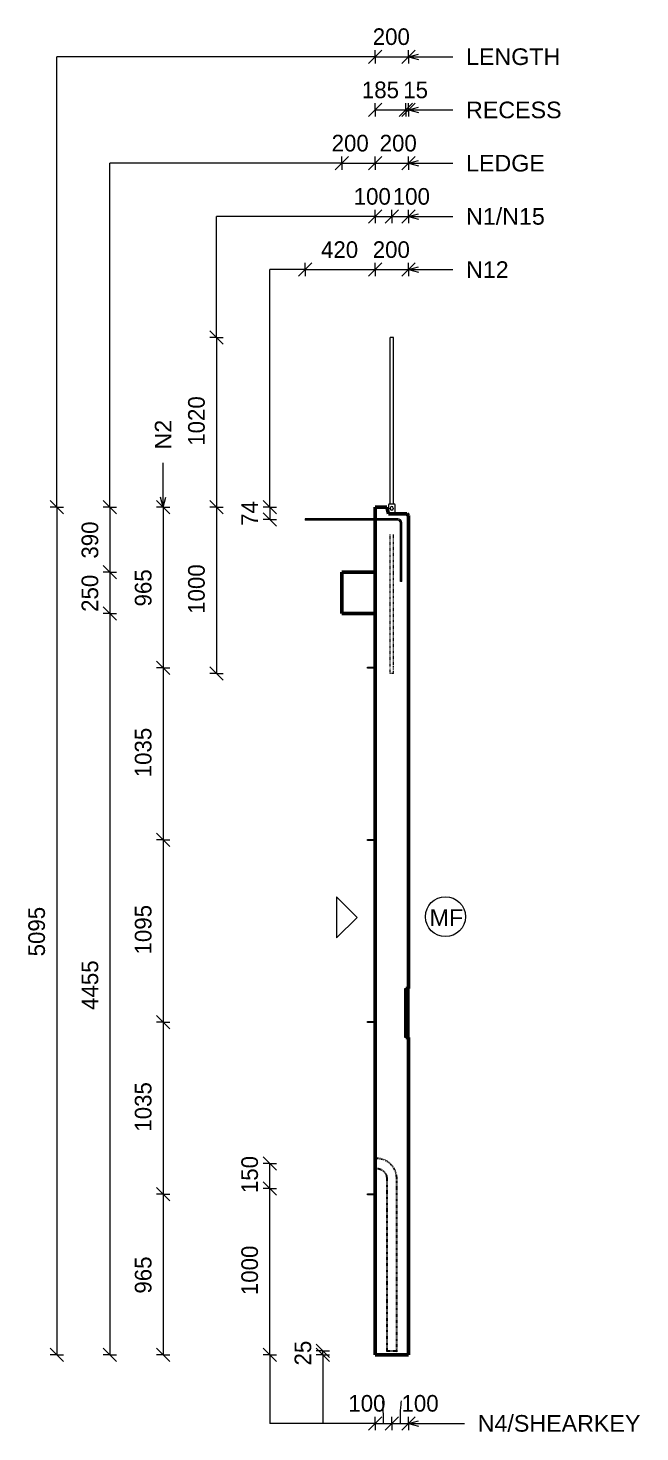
# Model space of a CAD drawing. Header units: millimetres. Extents: x -17705 to -6040, y -2219 to 7366.
# Drawn here: x -9717 to -6040, y -1858 to 6579 of the extents above; entities that cross this region are included whole.
import ezdxf

# ---------------------------------------------------------------- set-up
doc = ezdxf.new("R2010")
doc.units = ezdxf.units.MM
doc.linetypes.add('Dash', pattern=[6.36, 3.18, -3.18])
for name, color, linetype, lineweight in [('A-ANNO-DIMS', 211, 'Continuous', 9), ('A-ANNO-DIMS-40', 211, 'Continuous', 9), ('A-DETL-MBND', 5, 'Continuous', 18), ('A-DETL-THIN', 151, 'Continuous', 18), ('A-GENM', 13, 'Continuous', 18), ('A-WALL', 113, 'Continuous', 25), ('A-WALL-HDLN', 110, 'Dash', 25), ('G-ANNO-TEXT', 231, 'Continuous', 9), ('S-BEAM', 12, 'Continuous', 18), ('S-RBAR', 171, 'Continuous', 18)]:
    doc.layers.add(name, color=color, linetype=linetype, lineweight=lineweight)
doc.styles.add('Arial_1', font='arial.ttf', dxfattribs={"height": 100})
doc.styles.add('Nirmala UI Semilight', font='NirmalaS.ttf', dxfattribs={"height": 100})
doc.dimstyles.new('Arrow_Filled_-_2_5_NI_UI', dxfattribs={"dimscale": 304.8, "dimtxt": 104.736395, "dimasz": 0.262467, "dimexe": 0.131234, "dimexo": 0.0625, "dimgap": 0.131234, "dimtad": 1, "dimdec": 4, "dimzin": 0, "dimdsep": 46, "dimtxsty": 'Nirmala UI Semilight', "dimblk1": 'OBLIQUE', "dimblk2": 'OBLIQUE', "dimsah": 1, "dimcen": 0.09, "dimazin": 0, "dimtfac": 1, "dimtdec": 4, "dimtix": 1, "dimtmove": 0, "dimatfit": 3, "dimfxl": 0.131234, "dimfxlon": 1, "dimtvp": 1, "dimtolj": 1, "dimtzin": 0, "dimarcsym": 2})
doc.dimstyles.new('Arrow_Filled_-_2_5_NI_UI_1', dxfattribs={"dimscale": 304.8, "dimtxt": 104.736395, "dimasz": 0.262467, "dimexe": 0.131234, "dimexo": 0.0625, "dimgap": 0.131234, "dimtad": 1, "dimdec": 4, "dimzin": 0, "dimdsep": 46, "dimtxsty": 'Nirmala UI Semilight', "dimblk1": 'OBLIQUE', "dimblk2": 'OBLIQUE', "dimsah": 1, "dimcen": 0.09, "dimazin": 0, "dimtfac": 1, "dimtdec": 4, "dimtix": 1, "dimtmove": 2, "dimatfit": 3, "dimfxl": 0.131234, "dimfxlon": 1, "dimtvp": 1, "dimtolj": 1, "dimtzin": 0, "dimarcsym": 2})
doc.dimstyles.new('Arrow_Filled_-_2_5_NI_UI_2', dxfattribs={"dimscale": 304.8, "dimtxt": 104.736395, "dimasz": 0.262467, "dimexe": 0.131234, "dimexo": 0.0625, "dimgap": 0.131234, "dimtad": 1, "dimdec": 4, "dimzin": 0, "dimdsep": 46, "dimtxsty": 'Nirmala UI Semilight', "dimblk1": 'OBLIQUE', "dimblk2": 'OBLIQUE', "dimsah": 1, "dimcen": 0.09, "dimazin": 0, "dimtfac": 1, "dimtdec": 4, "dimtix": 1, "dimtmove": 1, "dimatfit": 3, "dimfxl": 0.131234, "dimfxlon": 1, "dimtvp": 1, "dimtolj": 1, "dimtzin": 0, "dimarcsym": 2})

# ---------------------------------------------------------------- blocks, each defined once
blk = doc.blocks.new('M_Rectangular Corbel - M_Rectangular Corbel-1562977-Elevation Right')
at = {"layer": 'S-BEAM', "lineweight": 50}
for p, q in [((12913.8, 3310), (12713.8, 3310)), ((12713.8, 3310), (12713.8, 3060)), ((12913.8, 3060), (12913.8, 3310)), ((12713.8, 3060), (12913.8, 3060))]:
    blk.add_line(p, q, dxfattribs=at)
blk = doc.blocks.new('RR spread anchor face based - RR-SA-1_4-160-1726851-Elevation Right')
at = {"layer": 'A-GENM'}
for p, q in [((12868.8, 608), (12873.8, 608)), ((12868.8, 602), (12868.8, 608)), ((12873.8, 602), (12868.8, 602)), ((12873.8, 608), (12913.8, 608)), ((12873.8, 608), (12873.8, 602)), ((12913.8, 602), (12873.8, 602))]:
    blk.add_line(p, q, dxfattribs=at)
blk = doc.blocks.new('RR spread anchor face based - RR-SA-4_0-180-1726831-Elevation Right')
at = {"layer": 'A-GENM'}
for p, q in [((12996.3, 3717.2), (12993.8, 3712.2)), ((13031.3, 3717.2), (12996.3, 3717.2)), ((13033.8, 3712.2), (13031.3, 3717.2)), ((12993.8, 3712.2), (12993.8, 3661.2)), ((13004.8, 3690.9), (13004.8, 3694.9)), ((13022.8, 3694.9), (13022.8, 3690.9)), ((13033.8, 3660.5), (13033.8, 3712.2))]:
    blk.add_line(p, q, dxfattribs=at)
for centre, start, end in [((13013.8, 3694.9), 0, 180), ((13013.8, 3690.9), 180, 0)]:
    blk.add_arc(centre, 9, start, end, dxfattribs=at)
blk = doc.blocks.new('DIMBLOCK66-Elevation Right')
at = {"layer": 'A-ANNO-DIMS-40'}
for p, q in [((-7631.1, -1806.6), (-7591.1, -1766.6)), ((-7631.1, -1806.6), (-7631.1, -1766.6)), ((-7531.1, -1806.6), (-7491.1, -1766.6)), ((-7531.1, -1806.6), (-7531.1, -1766.6)), ((-7631.1, -1806.6), (-7671.1, -1846.6)), ((-7631.1, -1806.6), (-7531.1, -1806.6)), ((-7631.1, -1806.6), (-7631.1, -1846.6)), ((-7531.1, -1806.6), (-7571.1, -1846.6)), ((-7531.1, -1806.6), (-7531.1, -1846.6))]:
    blk.add_line(p, q, dxfattribs=at)
blk.add_ellipse((-7586.3, -1806.6), major_axis=(0, 135.2), ratio=0.038448, start_param=4.712389, end_param=6.283185, dxfattribs=at)
at = {"layer": 'A-ANNO-DIMS-40', "color": 0, "insert": (-7792, -1636.2), "char_height": 100, "width": 246.797, "attachment_point": 1, "line_spacing_factor": 1.142579, "style": 'Nirmala UI Semilight'}
blk.add_mtext('100', dxfattribs=at)
blk = doc.blocks.new('_Oblique')
at = {"color": 0, "linetype": 'ByBlock', "lineweight": -2}
blk.add_line((-0.5, -0.5), (0.5, 0.5), dxfattribs=at)
blk = doc.blocks.new('DIMBLOCK67-Elevation Right')
at = {"layer": 'A-ANNO-DIMS-40'}
for p, q in [((-7531.1, -1806.6), (-7491.1, -1766.6)), ((-7531.1, -1806.6), (-7531.1, -1766.6)), ((-7431.1, -1806.6), (-7391.1, -1766.6)), ((-7431.1, -1806.6), (-7431.1, -1766.6)), ((-7531.1, -1806.6), (-7571.1, -1846.6)), ((-7531.1, -1806.6), (-7431.1, -1806.6)), ((-7531.1, -1806.6), (-7531.1, -1846.6)), ((-7431.1, -1806.6), (-7471.1, -1846.6)), ((-7431.1, -1806.6), (-7431.1, -1846.6))]:
    blk.add_line(p, q, dxfattribs=at)
blk.add_ellipse((-7472.5, -1806.6), major_axis=(0, 135.2), ratio=0.063784, start_param=0, end_param=1.570796, dxfattribs=at)
at = {"layer": 'A-ANNO-DIMS-40', "color": 0, "insert": (-7472.5, -1636.2), "char_height": 100, "width": 246.797, "attachment_point": 1, "line_spacing_factor": 1.142579, "style": 'Nirmala UI Semilight'}
blk.add_mtext('100', dxfattribs=at)
blk = doc.blocks.new('DIMBLOCK68-Elevation Right')
at = {"layer": 'A-ANNO-DIMS-40'}
for p, q in [((-8264.7, -395), (-8304.7, -355)), ((-8264.7, -395), (-8304.7, -395)), ((-8264.7, -1395), (-8264.7, -395)), ((-8264.7, -395), (-8224.7, -435)), ((-8264.7, -395), (-8224.7, -395)), ((-8264.7, -1395), (-8304.7, -1355)), ((-8264.7, -1395), (-8304.7, -1395)), ((-8264.7, -1395), (-8224.7, -1435)), ((-8264.7, -1395), (-8224.7, -1395))]:
    blk.add_line(p, q, dxfattribs=at)
at = {"layer": 'A-ANNO-DIMS-40', "color": 0, "insert": (-8435.2, -1035.9), "char_height": 100, "width": 338.203, "attachment_point": 1, "rotation": 90, "line_spacing_factor": 1.142579, "style": 'Nirmala UI Semilight'}
blk.add_mtext('1000', dxfattribs=at)
blk = doc.blocks.new('DIMBLOCK69-Elevation Right')
at = {"layer": 'A-ANNO-DIMS-40'}
for p, q in [((-8264.7, -245), (-8304.7, -205)), ((-8264.7, -245), (-8304.7, -245)), ((-8264.7, -395), (-8264.7, -245)), ((-8264.7, -245), (-8224.7, -285)), ((-8264.7, -245), (-8224.7, -245)), ((-8264.7, -395), (-8304.7, -355)), ((-8264.7, -395), (-8304.7, -395)), ((-8264.7, -395), (-8224.7, -435)), ((-8264.7, -395), (-8224.7, -395))]:
    blk.add_line(p, q, dxfattribs=at)
at = {"layer": 'A-ANNO-DIMS-40', "color": 0, "insert": (-8435.2, -422.8), "char_height": 100, "width": 246.797, "attachment_point": 1, "rotation": 90, "line_spacing_factor": 1.142579, "style": 'Nirmala UI Semilight'}
blk.add_mtext('150', dxfattribs=at)
blk = doc.blocks.new('DIMBLOCK70-Elevation Right')
at = {"layer": 'A-ANNO-DIMS-40'}
for p, q in [((-7944.7, -1370), (-7984.7, -1330)), ((-7944.7, -1395), (-7984.7, -1355)), ((-7944.7, -1370), (-7984.7, -1370)), ((-7944.7, -1395), (-7984.7, -1395)), ((-7944.7, -1395), (-7944.7, -1370)), ((-7944.7, -1370), (-7904.7, -1410)), ((-7944.7, -1370), (-7904.7, -1370)), ((-7944.7, -1395), (-7904.7, -1435)), ((-7944.7, -1395), (-7904.7, -1395))]:
    blk.add_line(p, q, dxfattribs=at)
at = {"layer": 'A-ANNO-DIMS-40', "color": 0, "insert": (-8115.2, -1458.7), "char_height": 100, "width": 182.813, "attachment_point": 1, "rotation": 90, "line_spacing_factor": 1.142579, "style": 'Nirmala UI Semilight'}
blk.add_mtext('25', dxfattribs=at)
blk = doc.blocks.new('DIMBLOCK71-Elevation Right')
at = {"layer": 'A-ANNO-DIMS-40'}
for p, q in [((-8264.7, 3700), (-8304.7, 3740)), ((-8264.7, 3700), (-8304.7, 3700)), ((-8264.7, 3626), (-8304.7, 3666)), ((-8264.7, 3700), (-8264.7, 3626)), ((-8264.7, 3700), (-8224.7, 3660)), ((-8264.7, 3700), (-8224.7, 3700)), ((-8264.7, 3626), (-8304.7, 3626)), ((-8264.7, 3626), (-8224.7, 3586)), ((-8264.7, 3626), (-8224.7, 3626))]:
    blk.add_line(p, q, dxfattribs=at)
at = {"layer": 'A-ANNO-DIMS-40', "color": 0, "insert": (-8435.2, 3587.8), "char_height": 100, "width": 180.527, "attachment_point": 1, "rotation": 90, "line_spacing_factor": 1.142579, "style": 'Nirmala UI Semilight'}
blk.add_mtext('74', dxfattribs=at)
blk = doc.blocks.new('DIMBLOCK72-Elevation Right')
at = {"layer": 'A-ANNO-DIMS-40'}
for p, q in [((-8584.7, 4720), (-8624.7, 4760)), ((-8584.7, 4720), (-8624.7, 4720)), ((-8584.7, 4720), (-8584.7, 3700)), ((-8584.7, 4720), (-8544.7, 4680)), ((-8584.7, 4720), (-8544.7, 4720)), ((-8584.7, 3700), (-8624.7, 3740)), ((-8584.7, 3700), (-8624.7, 3700)), ((-8584.7, 3700), (-8544.7, 3660)), ((-8584.7, 3700), (-8544.7, 3700))]:
    blk.add_line(p, q, dxfattribs=at)
at = {"layer": 'A-ANNO-DIMS-40', "color": 0, "insert": (-8755.2, 4069.1), "char_height": 100, "width": 338.203, "attachment_point": 1, "rotation": 90, "line_spacing_factor": 1.142579, "style": 'Nirmala UI Semilight'}
blk.add_mtext('1020', dxfattribs=at)
blk = doc.blocks.new('DIMBLOCK73-Elevation Right')
at = {"layer": 'A-ANNO-DIMS-40'}
for p, q in [((-8584.7, 3700), (-8624.7, 3740)), ((-8584.7, 3700), (-8624.7, 3700)), ((-8584.7, 3700), (-8584.7, 2700)), ((-8584.7, 3700), (-8544.7, 3660)), ((-8584.7, 3700), (-8544.7, 3700)), ((-8584.7, 2700), (-8624.7, 2740)), ((-8584.7, 2700), (-8624.7, 2700)), ((-8584.7, 2700), (-8544.7, 2660)), ((-8584.7, 2700), (-8544.7, 2700))]:
    blk.add_line(p, q, dxfattribs=at)
at = {"layer": 'A-ANNO-DIMS-40', "color": 0, "insert": (-8755.2, 3059.1), "char_height": 100, "width": 338.203, "attachment_point": 1, "rotation": 90, "line_spacing_factor": 1.142579, "style": 'Nirmala UI Semilight'}
blk.add_mtext('1000', dxfattribs=at)
blk = doc.blocks.new('DIMBLOCK74-Elevation Right')
at = {"layer": 'A-ANNO-DIMS-40'}
for p, q in [((-8051.1, 5127.5), (-8011.1, 5167.5)), ((-8051.1, 5127.5), (-8051.1, 5167.5)), ((-7631.1, 5127.5), (-7591.1, 5167.5)), ((-7631.1, 5127.5), (-7631.1, 5167.5)), ((-8051.1, 5127.5), (-8091.1, 5087.5)), ((-8051.1, 5127.5), (-7631.1, 5127.5)), ((-8051.1, 5127.5), (-8051.1, 5087.5)), ((-7631.1, 5127.5), (-7671.1, 5087.5)), ((-7631.1, 5127.5), (-7631.1, 5087.5))]:
    blk.add_line(p, q, dxfattribs=at)
at = {"layer": 'A-ANNO-DIMS-40', "color": 0, "insert": (-7956.3, 5297.9), "char_height": 100, "width": 276.504, "attachment_point": 1, "line_spacing_factor": 1.142579, "style": 'Nirmala UI Semilight'}
blk.add_mtext('420', dxfattribs=at)
blk = doc.blocks.new('DIMBLOCK75-Elevation Right')
at = {"layer": 'A-ANNO-DIMS-40'}
for p, q in [((-7631.1, 5127.5), (-7591.1, 5167.5)), ((-7631.1, 5127.5), (-7631.1, 5167.5)), ((-7431.1, 5127.5), (-7391.1, 5167.5)), ((-7431.1, 5127.5), (-7431.1, 5167.5)), ((-7631.1, 5127.5), (-7671.1, 5087.5)), ((-7631.1, 5127.5), (-7431.1, 5127.5)), ((-7631.1, 5127.5), (-7631.1, 5087.5)), ((-7431.1, 5127.5), (-7471.1, 5087.5)), ((-7431.1, 5127.5), (-7431.1, 5087.5))]:
    blk.add_line(p, q, dxfattribs=at)
at = {"layer": 'A-ANNO-DIMS-40', "color": 0, "insert": (-7645.4, 5297.9), "char_height": 100, "width": 274.219, "attachment_point": 1, "line_spacing_factor": 1.142579, "style": 'Nirmala UI Semilight'}
blk.add_mtext('200', dxfattribs=at)
blk = doc.blocks.new('DIMBLOCK76-Elevation Right')
at = {"layer": 'A-ANNO-DIMS-40'}
for p, q in [((-7631.1, 5447.5), (-7591.1, 5487.5)), ((-7631.1, 5447.5), (-7631.1, 5487.5)), ((-7531.1, 5447.5), (-7491.1, 5487.5)), ((-7531.1, 5447.5), (-7531.1, 5487.5)), ((-7631.1, 5447.5), (-7671.1, 5407.5)), ((-7631.1, 5447.5), (-7531.1, 5447.5)), ((-7631.1, 5447.5), (-7631.1, 5407.5)), ((-7531.1, 5447.5), (-7571.1, 5407.5)), ((-7531.1, 5447.5), (-7531.1, 5407.5))]:
    blk.add_line(p, q, dxfattribs=at)
at = {"layer": 'A-ANNO-DIMS-40', "color": 0, "insert": (-7759.9, 5617.9), "char_height": 100, "width": 246.797, "attachment_point": 1, "line_spacing_factor": 1.142579, "style": 'Nirmala UI Semilight'}
blk.add_mtext('100', dxfattribs=at)
blk = doc.blocks.new('DIMBLOCK77-Elevation Right')
at = {"layer": 'A-ANNO-DIMS-40'}
for p, q in [((-7531.1, 5447.5), (-7491.1, 5487.5)), ((-7531.1, 5447.5), (-7531.1, 5487.5)), ((-7431.1, 5447.5), (-7391.1, 5487.5)), ((-7431.1, 5447.5), (-7431.1, 5487.5)), ((-7531.1, 5447.5), (-7571.1, 5407.5)), ((-7531.1, 5447.5), (-7431.1, 5447.5)), ((-7531.1, 5447.5), (-7531.1, 5407.5)), ((-7431.1, 5447.5), (-7471.1, 5407.5)), ((-7431.1, 5447.5), (-7431.1, 5407.5))]:
    blk.add_line(p, q, dxfattribs=at)
at = {"layer": 'A-ANNO-DIMS-40', "color": 0, "insert": (-7524.8, 5617.9), "char_height": 100, "width": 246.797, "attachment_point": 1, "line_spacing_factor": 1.142579, "style": 'Nirmala UI Semilight'}
blk.add_mtext('100', dxfattribs=at)
blk = doc.blocks.new('DIMBLOCK78-Elevation Right')
at = {"layer": 'A-ANNO-DIMS-40'}
for p, q in [((-7831.1, 5767.5), (-7871.1, 5727.5)), ((-7831.1, 5767.5), (-7791.1, 5807.5)), ((-7831.1, 5767.5), (-7831.1, 5807.5)), ((-7831.1, 5767.5), (-7631.1, 5767.5)), ((-7831.1, 5767.5), (-7831.1, 5727.5)), ((-7631.1, 5767.5), (-7671.1, 5727.5)), ((-7631.1, 5767.5), (-7591.1, 5807.5)), ((-7631.1, 5767.5), (-7631.1, 5807.5)), ((-7631.1, 5767.5), (-7631.1, 5727.5))]:
    blk.add_line(p, q, dxfattribs=at)
at = {"layer": 'A-ANNO-DIMS-40', "color": 0, "insert": (-7892.5, 5937.9), "char_height": 100, "width": 274.219, "attachment_point": 1, "line_spacing_factor": 1.142579, "style": 'Nirmala UI Semilight'}
blk.add_mtext('200', dxfattribs=at)
blk = doc.blocks.new('DIMBLOCK79-Elevation Right')
at = {"layer": 'A-ANNO-DIMS-40'}
for p, q in [((-7631.1, 5767.5), (-7671.1, 5727.5)), ((-7631.1, 5767.5), (-7591.1, 5807.5)), ((-7631.1, 5767.5), (-7631.1, 5807.5)), ((-7631.1, 5767.5), (-7431.1, 5767.5)), ((-7631.1, 5767.5), (-7631.1, 5727.5)), ((-7431.1, 5767.5), (-7471.1, 5727.5)), ((-7431.1, 5767.5), (-7391.1, 5807.5)), ((-7431.1, 5767.5), (-7431.1, 5807.5)), ((-7431.1, 5767.5), (-7431.1, 5727.5))]:
    blk.add_line(p, q, dxfattribs=at)
at = {"layer": 'A-ANNO-DIMS-40', "color": 0, "insert": (-7603.9, 5937.9), "char_height": 100, "width": 274.219, "attachment_point": 1, "line_spacing_factor": 1.142579, "style": 'Nirmala UI Semilight'}
blk.add_mtext('200', dxfattribs=at)
blk = doc.blocks.new('DIMBLOCK80-Elevation Right')
at = {"layer": 'A-ANNO-DIMS-40'}
for p, q in [((-7631.1, 6087.5), (-7671.1, 6047.5)), ((-7631.1, 6087.5), (-7591.1, 6127.5)), ((-7631.1, 6087.5), (-7631.1, 6127.5)), ((-7631.1, 6087.5), (-7446.1, 6087.5)), ((-7631.1, 6087.5), (-7631.1, 6047.5)), ((-7446.1, 6087.5), (-7486.1, 6047.5)), ((-7446.1, 6087.5), (-7406.1, 6127.5)), ((-7446.1, 6087.5), (-7446.1, 6127.5)), ((-7446.1, 6087.5), (-7446.1, 6047.5))]:
    blk.add_line(p, q, dxfattribs=at)
at = {"layer": 'A-ANNO-DIMS-40', "color": 0, "insert": (-7710.7, 6257.9), "char_height": 100, "width": 246.797, "attachment_point": 1, "line_spacing_factor": 1.142579, "style": 'Nirmala UI Semilight'}
blk.add_mtext('185', dxfattribs=at)
blk = doc.blocks.new('DIMBLOCK81-Elevation Right')
at = {"layer": 'A-ANNO-DIMS-40'}
for p, q in [((-7446.1, 6087.5), (-7486.1, 6047.5)), ((-7431.1, 6087.5), (-7471.1, 6047.5)), ((-7446.1, 6087.5), (-7406.1, 6127.5)), ((-7446.1, 6087.5), (-7446.1, 6127.5)), ((-7446.1, 6087.5), (-7431.1, 6087.5)), ((-7446.1, 6087.5), (-7446.1, 6047.5)), ((-7431.1, 6087.5), (-7391.1, 6127.5)), ((-7431.1, 6087.5), (-7431.1, 6127.5)), ((-7431.1, 6087.5), (-7431.1, 6047.5))]:
    blk.add_line(p, q, dxfattribs=at)
at = {"layer": 'A-ANNO-DIMS-40', "color": 0, "insert": (-7462, 6257.9), "char_height": 100, "width": 155.391, "attachment_point": 1, "line_spacing_factor": 1.142579, "style": 'Nirmala UI Semilight'}
blk.add_mtext('15', dxfattribs=at)
blk = doc.blocks.new('DIMBLOCK82-Elevation Right')
at = {"layer": 'A-ANNO-DIMS-40'}
for p, q in [((-7631.1, 6407.5), (-7591.1, 6447.5)), ((-7631.1, 6407.5), (-7631.1, 6447.5)), ((-7431.1, 6407.5), (-7391.1, 6447.5)), ((-7431.1, 6407.5), (-7431.1, 6447.5)), ((-7631.1, 6407.5), (-7671.1, 6367.5)), ((-7631.1, 6407.5), (-7431.1, 6407.5)), ((-7631.1, 6407.5), (-7631.1, 6367.5)), ((-7431.1, 6407.5), (-7471.1, 6367.5)), ((-7431.1, 6407.5), (-7431.1, 6367.5))]:
    blk.add_line(p, q, dxfattribs=at)
at = {"layer": 'A-ANNO-DIMS-40', "color": 0, "insert": (-7645.4, 6577.9), "char_height": 100, "width": 274.219, "attachment_point": 1, "line_spacing_factor": 1.142579, "style": 'Nirmala UI Semilight'}
blk.add_mtext('200', dxfattribs=at)
blk = doc.blocks.new('DIMBLOCK83-Elevation Right')
at = {"layer": 'A-ANNO-DIMS-40'}
for p, q in [((-8904.7, 3700), (-8944.7, 3740)), ((-8904.7, 3700), (-8944.7, 3700)), ((-8904.7, 3700), (-8904.7, 2735)), ((-8904.7, 3700), (-8864.7, 3660)), ((-8904.7, 3700), (-8864.7, 3700)), ((-8904.7, 2735), (-8944.7, 2775)), ((-8904.7, 2735), (-8944.7, 2735)), ((-8904.7, 2735), (-8864.7, 2695)), ((-8904.7, 2735), (-8864.7, 2735))]:
    blk.add_line(p, q, dxfattribs=at)
at = {"layer": 'A-ANNO-DIMS-40', "color": 0, "insert": (-9075.2, 3103.2), "char_height": 100, "width": 274.219, "attachment_point": 1, "rotation": 90, "line_spacing_factor": 1.142579, "style": 'Nirmala UI Semilight'}
blk.add_mtext('965', dxfattribs=at)
blk = doc.blocks.new('DIMBLOCK84-Elevation Right')
at = {"layer": 'A-ANNO-DIMS-40'}
for p, q in [((-8904.7, 2735), (-8944.7, 2775)), ((-8904.7, 2735), (-8944.7, 2735)), ((-8904.7, 2735), (-8904.7, 1700)), ((-8904.7, 2735), (-8864.7, 2695)), ((-8904.7, 2735), (-8864.7, 2735)), ((-8904.7, 1700), (-8944.7, 1740)), ((-8904.7, 1700), (-8944.7, 1700)), ((-8904.7, 1700), (-8864.7, 1660)), ((-8904.7, 1700), (-8864.7, 1700))]:
    blk.add_line(p, q, dxfattribs=at)
at = {"layer": 'A-ANNO-DIMS-40', "color": 0, "insert": (-9075.2, 2076.6), "char_height": 100, "width": 338.203, "attachment_point": 1, "rotation": 90, "line_spacing_factor": 1.142579, "style": 'Nirmala UI Semilight'}
blk.add_mtext('1035', dxfattribs=at)
blk = doc.blocks.new('DIMBLOCK85-Elevation Right')
at = {"layer": 'A-ANNO-DIMS-40'}
for p, q in [((-8904.7, 1700), (-8944.7, 1740)), ((-8904.7, 1700), (-8944.7, 1700)), ((-8904.7, 1700), (-8904.7, 605)), ((-8904.7, 1700), (-8864.7, 1660)), ((-8904.7, 1700), (-8864.7, 1700)), ((-8904.7, 605), (-8944.7, 645)), ((-8904.7, 605), (-8944.7, 605)), ((-8904.7, 605), (-8864.7, 565)), ((-8904.7, 605), (-8864.7, 605))]:
    blk.add_line(p, q, dxfattribs=at)
at = {"layer": 'A-ANNO-DIMS-40', "color": 0, "insert": (-9075.2, 1011.6), "char_height": 100, "width": 338.203, "attachment_point": 1, "rotation": 90, "line_spacing_factor": 1.142579, "style": 'Nirmala UI Semilight'}
blk.add_mtext('1095', dxfattribs=at)
blk = doc.blocks.new('DIMBLOCK86-Elevation Right')
at = {"layer": 'A-ANNO-DIMS-40'}
for p, q in [((-8904.7, 605), (-8944.7, 645)), ((-8904.7, 605), (-8944.7, 605)), ((-8904.7, 605), (-8904.7, -430)), ((-8904.7, 605), (-8864.7, 565)), ((-8904.7, 605), (-8864.7, 605)), ((-8904.7, -430), (-8944.7, -390)), ((-8904.7, -430), (-8944.7, -430)), ((-8904.7, -430), (-8864.7, -470)), ((-8904.7, -430), (-8864.7, -430))]:
    blk.add_line(p, q, dxfattribs=at)
at = {"layer": 'A-ANNO-DIMS-40', "color": 0, "insert": (-9075.2, -53.4), "char_height": 100, "width": 338.203, "attachment_point": 1, "rotation": 90, "line_spacing_factor": 1.142579, "style": 'Nirmala UI Semilight'}
blk.add_mtext('1035', dxfattribs=at)
blk = doc.blocks.new('DIMBLOCK87-Elevation Right')
at = {"layer": 'A-ANNO-DIMS-40'}
for p, q in [((-8904.7, -430), (-8944.7, -390)), ((-8904.7, -430), (-8944.7, -430)), ((-8904.7, -430), (-8904.7, -1395)), ((-8904.7, -430), (-8864.7, -470)), ((-8904.7, -430), (-8864.7, -430)), ((-8904.7, -1395), (-8944.7, -1355)), ((-8904.7, -1395), (-8944.7, -1395)), ((-8904.7, -1395), (-8864.7, -1435)), ((-8904.7, -1395), (-8864.7, -1395))]:
    blk.add_line(p, q, dxfattribs=at)
at = {"layer": 'A-ANNO-DIMS-40', "color": 0, "insert": (-9075.2, -1026.8), "char_height": 100, "width": 274.219, "attachment_point": 1, "rotation": 90, "line_spacing_factor": 1.142579, "style": 'Nirmala UI Semilight'}
blk.add_mtext('965', dxfattribs=at)
blk = doc.blocks.new('DIMBLOCK88-Elevation Right')
at = {"layer": 'A-ANNO-DIMS-40'}
for p, q in [((-9224.7, 3700), (-9264.7, 3740)), ((-9224.7, 3700), (-9264.7, 3700)), ((-9224.7, 3700), (-9224.7, 3310)), ((-9224.7, 3700), (-9184.7, 3660)), ((-9224.7, 3700), (-9184.7, 3700)), ((-9224.7, 3310), (-9264.7, 3350)), ((-9224.7, 3310), (-9264.7, 3310)), ((-9224.7, 3310), (-9184.7, 3270)), ((-9224.7, 3310), (-9184.7, 3310))]:
    blk.add_line(p, q, dxfattribs=at)
at = {"layer": 'A-ANNO-DIMS-40', "color": 0, "insert": (-9395.2, 3390.7), "char_height": 100, "width": 274.219, "attachment_point": 1, "rotation": 90, "line_spacing_factor": 1.142579, "style": 'Nirmala UI Semilight'}
blk.add_mtext('390', dxfattribs=at)
blk = doc.blocks.new('DIMBLOCK89-Elevation Right')
at = {"layer": 'A-ANNO-DIMS-40'}
for p, q in [((-9224.7, 3310), (-9264.7, 3350)), ((-9224.7, 3310), (-9264.7, 3310)), ((-9224.7, 3310), (-9224.7, 3060)), ((-9224.7, 3310), (-9184.7, 3270)), ((-9224.7, 3310), (-9184.7, 3310)), ((-9224.7, 3060), (-9264.7, 3100)), ((-9224.7, 3060), (-9264.7, 3060)), ((-9224.7, 3060), (-9184.7, 3020)), ((-9224.7, 3060), (-9184.7, 3060))]:
    blk.add_line(p, q, dxfattribs=at)
at = {"layer": 'A-ANNO-DIMS-40', "color": 0, "insert": (-9395.2, 3070.7), "char_height": 100, "width": 274.219, "attachment_point": 1, "rotation": 90, "line_spacing_factor": 1.142579, "style": 'Nirmala UI Semilight'}
blk.add_mtext('250', dxfattribs=at)
blk = doc.blocks.new('DIMBLOCK90-Elevation Right')
at = {"layer": 'A-ANNO-DIMS-40'}
for p, q in [((-9224.7, 3060), (-9264.7, 3100)), ((-9224.7, 3060), (-9264.7, 3060)), ((-9224.7, 3060), (-9224.7, -1395)), ((-9224.7, 3060), (-9184.7, 3020)), ((-9224.7, 3060), (-9184.7, 3060)), ((-9224.7, -1395), (-9264.7, -1355)), ((-9224.7, -1395), (-9264.7, -1395)), ((-9224.7, -1395), (-9184.7, -1435)), ((-9224.7, -1395), (-9184.7, -1395))]:
    blk.add_line(p, q, dxfattribs=at)
at = {"layer": 'A-ANNO-DIMS-40', "color": 0, "insert": (-9395.2, 678.3), "char_height": 100, "width": 370.196, "attachment_point": 1, "rotation": 90, "line_spacing_factor": 1.142579, "style": 'Nirmala UI Semilight'}
blk.add_mtext('4455', dxfattribs=at)
blk = doc.blocks.new('DIMBLOCK91-Elevation Right')
at = {"layer": 'A-ANNO-DIMS-40'}
for p, q in [((-9544.7, 3700), (-9584.7, 3740)), ((-9544.7, 3700), (-9584.7, 3700)), ((-9544.7, 3700), (-9544.7, -1395)), ((-9544.7, 3700), (-9504.7, 3660)), ((-9544.7, 3700), (-9504.7, 3700)), ((-9544.7, -1395), (-9584.7, -1355)), ((-9544.7, -1395), (-9584.7, -1395)), ((-9544.7, -1395), (-9504.7, -1435)), ((-9544.7, -1395), (-9504.7, -1395))]:
    blk.add_line(p, q, dxfattribs=at)
at = {"layer": 'A-ANNO-DIMS-40', "color": 0, "insert": (-9715.2, 1000.2), "char_height": 100, "width": 365.625, "attachment_point": 1, "rotation": 90, "line_spacing_factor": 1.142579, "style": 'Nirmala UI Semilight'}
blk.add_mtext('5095', dxfattribs=at)

msp = doc.modelspace()

# ---------------------------------------------------------------- linework, layer by layer
at = {"layer": 'A-DETL-MBND'}
for p, q in [((-9544.732, 3700), (-9544.732, 6407.47575)), ((-7631.12304, 6407.47575), (-9544.732, 6407.47575)), ((-9224.732, 3700), (-9224.732, 5767.47575)), ((-7831.12304, 5767.47575), (-9224.732, 5767.47575)), ((-8584.732, 4720), (-8584.732, 5447.47575)), ((-7631.12304, 5447.47575), (-8584.732, 5447.47575)), ((-8264.732, 3700), (-8264.732, 5127.47575)), ((-8051.12304, 5127.47575), (-8264.732, 5127.47575)), ((-8264.732, -1395), (-8264.732, -1806.6376)), ((-7944.732, -1395), (-7944.732, -1806.6376)), ((-7631.12304, -1806.6376), (-8264.732, -1806.6376))]:
    msp.add_line(p, q, dxfattribs=at)
at = {"layer": 'A-DETL-THIN'}
for p, q in [((-7863.66791, 1358.35618), (-7863.66791, 1110.66065)), ((-7739.82014, 1234.50842), (-7863.66791, 1358.35618)), ((-7863.66791, 1110.66065), (-7739.82014, 1234.50842))]:
    msp.add_line(p, q, dxfattribs=at)
msp.add_circle((-7208.42942, 1238.63283), 120, dxfattribs=at)
at = {"layer": 'A-WALL', "lineweight": 50}
for p, q in [((-7631.12304, 3700), (-7631.12304, -1395)), ((-7560.88618, 3700), (-7631.12304, 3700)), ((-7551.00337, 3660.46875), (-7560.88618, 3700)), ((-7441.1419, 3660.46875), (-7551.00337, 3660.46875)), ((-7431.12304, 3650.4499), (-7441.1419, 3660.46875)), ((-7431.12304, 810.02729), (-7431.12304, 3650.4499)), ((-7446.12304, 512.46124), (-7446.12304, 807.49413)), ((-7446.12304, 807.49413), (-7431.12304, 807.49413)), ((-7431.12304, 807.49413), (-7431.12304, 809.92807)), ((-7431.12304, 512.46124), (-7446.12304, 512.46124)), ((-7431.12304, 510.02729), (-7431.12304, 512.46124)), ((-7431.12304, -1395), (-7431.12304, 509.92807)), ((-7631.12304, -1395), (-7431.12304, -1395))]:
    msp.add_line(p, q, dxfattribs=at)
at = {"layer": 'A-WALL'}
for p, q in [((-7431.12304, 809.97768), (-7446.12304, 809.97768)), ((-7431.12304, 807.49413), (-7431.12304, 512.46124)), ((-7446.12304, 509.97768), (-7431.12304, 509.97768))]:
    msp.add_line(p, q, dxfattribs=at)
at = {"layer": 'A-WALL-HDLN'}
for p, q in [((-7446.12304, 807.49413), (-7446.12304, 809.97768)), ((-7446.12304, 509.97768), (-7446.12304, 512.46124)), ((-7621.12304, -215), (-7631.12304, -215)), ((-7631.12304, -275), (-7621.12304, -275)), ((-7561.12304, -335), (-7561.12304, -1376.25)), ((-7501.12304, -1376.25), (-7501.12304, -335)), ((-7558.62304, -1370), (-7503.62304, -1370))]:
    msp.add_line(p, q, dxfattribs=at)
at = {"layer": 'A-WALL-HDLN', "flags": 128}
for points in [[(-7501.12304, -335), (-7501.21903, -330.20128), (-7501.50684, -325.41024), (-7501.98601, -320.63454), (-7502.65577, -315.88182), (-7503.51505, -311.15968), (-7504.56249, -306.47568), (-7505.79639, -301.83732), (-7507.21479, -297.25201), (-7508.81542, -292.72709), (-7510.59572, -288.2698), (-7512.55284, -283.88726), (-7514.68365, -279.5865), (-7516.98474, -275.37438), (-7519.45243, -271.25766), (-7522.08277, -267.2429), (-7524.87155, -263.33655), (-7527.81432, -259.54484), (-7530.90636, -255.87384), (-7534.14272, -252.32943), (-7537.51824, -248.91727), (-7541.0275, -245.64283), (-7544.66491, -242.51133), (-7548.42462, -239.52781), (-7552.30064, -236.69701), (-7556.28677, -234.02348), (-7560.37661, -231.51149), (-7564.56364, -229.16506), (-7568.84115, -226.98795), (-7573.2023, -224.98363), (-7577.64011, -223.15531), (-7582.14749, -221.50592), (-7586.71722, -220.0381), (-7591.34199, -218.75419), (-7596.0144, -217.65625), (-7600.72699, -216.74603), (-7605.4722, -216.025), (-7610.24245, -215.4943), (-7615.03011, -215.15478), (-7619.82751, -215.00699), (-7621.12304, -215)], [(-7621.12304, -275), (-7618.72368, -275.04799), (-7616.32816, -275.1919), (-7613.94031, -275.43148), (-7611.56395, -275.76636), (-7609.20288, -276.19601), (-7606.86089, -276.71972), (-7604.5417, -277.33667), (-7602.24905, -278.04587), (-7599.98659, -278.84619), (-7597.75794, -279.73634), (-7595.56668, -280.7149), (-7593.41629, -281.7803), (-7591.31023, -282.93085), (-7589.25187, -284.16469), (-7587.24449, -285.47986), (-7585.29132, -286.87425), (-7583.39546, -288.34564), (-7581.55996, -289.89166), (-7579.78776, -291.50984), (-7578.08168, -293.1976), (-7576.44446, -294.95223), (-7574.87871, -296.77093), (-7573.38695, -298.65079), (-7571.97155, -300.5888), (-7570.63478, -302.58186), (-7569.37879, -304.62678), (-7568.20557, -306.7203), (-7567.11702, -308.85905), (-7566.11486, -311.03963), (-7565.2007, -313.25853), (-7564.376, -315.51222), (-7563.64209, -317.79709), (-7563.00014, -320.10947), (-7562.45117, -322.44568), (-7561.99606, -324.80197), (-7561.63554, -327.17458), (-7561.37019, -329.5597), (-7561.20043, -331.95353), (-7561.12654, -334.35223), (-7561.12304, -335)], [(-7558.62304, -1370), (-7559.70808, -1372.71259), (-7560.49139, -1374.67088), (-7560.96471, -1375.85417), (-7561.10749, -1376.21069)], [(-7501.1386, -1376.21069), (-7501.28137, -1375.85417), (-7501.75469, -1374.67088), (-7502.53801, -1372.71259), (-7503.62304, -1370)]]:
    msp.add_lwpolyline(points, dxfattribs=at)
at = {"layer": 'G-ANNO-TEXT', "color": 7}
for p, q in [((-7431.12526, 6407.47487), (-7371.12526, 6423.55183)), ((-7431.12526, 6407.47487), (-7371.12526, 6391.39792)), ((-7431.12526, 6407.47487), (-7164.84538, 6407.47487)), ((-7431.12526, 6087.47487), (-7371.12526, 6103.55183)), ((-7431.12526, 6087.47487), (-7371.12526, 6071.39792)), ((-7431.12526, 6087.47487), (-7164.84538, 6087.47487)), ((-7431.12526, 5767.47487), (-7371.12526, 5783.55183)), ((-7431.12526, 5767.47487), (-7371.12526, 5751.39792)), ((-7431.12526, 5767.47487), (-7164.84538, 5767.47487)), ((-7431.12526, 5447.74419), (-7371.12526, 5463.82115)), ((-7431.12526, 5447.74419), (-7371.12526, 5431.66724)), ((-7431.12526, 5447.74419), (-7164.84538, 5447.74419)), ((-7431.12526, 5127.74419), (-7371.12526, 5143.82115)), ((-7431.12526, 5127.74419), (-7371.12526, 5111.66724)), ((-7431.12526, 5127.74419), (-7164.84538, 5127.74419)), ((-8904.86526, 3700.49016), (-8904.86526, 3966.77004)), ((-8904.86526, 3700.49016), (-8920.94221, 3760.49016)), ((-8904.86526, 3700.49016), (-8888.78831, 3760.49016)), ((-7431.12526, -1806.67526), (-7371.12526, -1790.59831)), ((-7431.12526, -1806.67526), (-7371.12526, -1822.75222)), ((-7431.12526, -1806.67526), (-7094.79854, -1806.67526))]:
    msp.add_line(p, q, dxfattribs=at)
at = {"layer": 'S-RBAR'}
for p, q in [((-7521.12304, 4720), (-7541.12304, 4720)), ((-7541.12304, 3717.23955), (-7541.12304, 4720)), ((-7521.12304, 3717.23955), (-7521.12304, 4720)), ((-7495.12304, 3630), (-8051.12304, 3630)), ((-8051.12304, 3630), (-8051.12304, 3622)), ((-7495.12304, 3622), (-8051.12304, 3622)), ((-7479.12304, 3254), (-7479.12304, 3606)), ((-7471.12304, 3254), (-7471.12304, 3606)), ((-7471.12304, 3254), (-7479.12304, 3254))]:
    msp.add_line(p, q, dxfattribs=at)
at = {"layer": 'S-RBAR', "linetype": 'Dash'}
for p, q in [((-7541.12304, 2738), (-7541.12304, 3537.23955)), ((-7521.12304, 2752.5), (-7521.12304, 3537.23955)), ((-7541.12304, 2700), (-7541.12304, 2732)), ((-7521.12304, 2723.5), (-7521.12304, 2746.5)), ((-7521.12304, 2700), (-7521.12304, 2717.5)), ((-7521.12304, 2700), (-7541.12304, 2700))]:
    msp.add_line(p, q, dxfattribs=at)
at = {"layer": 'S-RBAR'}
for radius in [24, 16]:
    msp.add_arc((-7495.12304, 3606), radius, 0, 90, dxfattribs=at)

# ---------------------------------------------------------------- block references
at = {"layer": 'A-GENM'}
for name, p in [('RR spread anchor face based - RR-SA-4_0-180-1726831-Elevation Right', (-20544.92687, 0)), ('RR spread anchor face based - RR-SA-1_4-160-1726851-Elevation Right', (-20544.92687, 2130)), ('RR spread anchor face based - RR-SA-1_4-160-1726851-Elevation Right', (-20544.92687, 1095)), ('RR spread anchor face based - RR-SA-1_4-160-1726851-Elevation Right', (-20544.92687, 0)), ('RR spread anchor face based - RR-SA-1_4-160-1726851-Elevation Right', (-20544.92687, -1035))]:
    msp.add_blockref(name, p, dxfattribs=at)
at = {"layer": 'S-BEAM'}
msp.add_blockref('M_Rectangular Corbel - M_Rectangular Corbel-1562977-Elevation Right', (-20544.92687, 0), dxfattribs=at)

# ---------------------------------------------------------------- texts
at = {"layer": 'G-ANNO-TEXT', "color": 7, "char_height": 100, "attachment_point": 1, "style": 'Arial_1'}
for s, insert, width in [('LENGTH', (-7084.84538, 6457.47487), 686.2445), ('RECESS', (-7084.84538, 6137.47487), 692.658), ('LEDGE', (-7084.84538, 5817.47487), 570.8015), ('N1/N15', (-7084.84538, 5497.74419), 570.8015), ('N12', (-7084.84538, 5177.74419), 307.848), ('MF', (-7303.75342, 1283.27087), 240.50625), ('N4/SHEARKEY', (-7014.79854, -1756.67526), 1180.084)]:
    msp.add_mtext(s, dxfattribs=dict(at, insert=insert, width=width))
at = {"layer": 'G-ANNO-TEXT', "color": 7, "insert": (-8954.86526, 4046.77004), "char_height": 100, "width": 214.85225, "attachment_point": 1, "rotation": 90, "style": 'Arial_1'}
msp.add_mtext('N2', dxfattribs=at)

# ---------------------------------------------------------------- dimensions: what is measured, and where the dimension line sits
at = {"layer": 'A-ANNO-DIMS'}
for base, p1, p2, override, picture, middle in [((-7431.12304, 6407.47575), (-7631.12304, 6367.47575), (-7431.12304, 6367.47575), {"dimpost": '<>', "dimfxl": 200}, 'DIMBLOCK82-Elevation Right', (-7531.12304, 6499.14939)), ((-7631.12304, 5127.47575), (-8051.12304, 5087.47575), (-7631.12304, 5087.47575), {"dimpost": '<>', "dimfxl": 420}, 'DIMBLOCK74-Elevation Right', (-7841.12304, 5219.14939)), ((-7431.12304, 5127.47575), (-7631.12304, 5087.47575), (-7431.12304, 5087.47575), {"dimpost": '<>', "dimfxl": 200}, 'DIMBLOCK75-Elevation Right', (-7531.12304, 5219.14939))]:
    dim = msp.add_linear_dim(base=base, p1=p1, p2=p2, dimstyle='Arrow_Filled_-_2_5_NI_UI', override=override, dxfattribs=at)
    dim.commit()
    dim.dimension.update_dxf_attribs({"geometry": picture, "text_midpoint": middle})
for base, p1, p2, dimstyle, override, picture, middle in [((-7446.12304, 6087.47575), (-7631.12304, 6047.47575), (-7446.12304, 6047.47575), 'Arrow_Filled_-_2_5_NI_UI_1', {"dimpost": '<>', "dimfxl": 185}, 'DIMBLOCK80-Elevation Right', (-7587.33564, 6191.27785)), ((-7431.12304, 6087.47575), (-7446.12304, 6047.47575), (-7431.12304, 6047.47575), 'Arrow_Filled_-_2_5_NI_UI_1', {"dimpost": '<>', "dimfxl": 15}, 'DIMBLOCK81-Elevation Right', (-7384.25761, 6191.27785)), ((-7631.12304, 5767.47575), (-7831.12304, 5727.47575), (-7631.12304, 5727.47575), 'Arrow_Filled_-_2_5_NI_UI_1', {"dimpost": '<>', "dimfxl": 200}, 'DIMBLOCK78-Elevation Right', (-7755.43805, 5871.27785)), ((-7431.12304, 5767.47575), (-7631.12304, 5727.47575), (-7431.12304, 5727.47575), 'Arrow_Filled_-_2_5_NI_UI_1', {"dimpost": '<>', "dimfxl": 200}, 'DIMBLOCK79-Elevation Right', (-7466.77624, 5871.27785)), ((-7531.12304, 5447.47575), (-7631.12304, 5407.47575), (-7531.12304, 5407.47575), 'Arrow_Filled_-_2_5_NI_UI_1', {"dimpost": '<>', "dimfxl": 100}, 'DIMBLOCK76-Elevation Right', (-7636.50486, 5551.27785)), ((-7431.12304, 5447.47575), (-7531.12304, 5407.47575), (-7431.12304, 5407.47575), 'Arrow_Filled_-_2_5_NI_UI_1', {"dimpost": '<>', "dimfxl": 100}, 'DIMBLOCK77-Elevation Right', (-7401.43168, 5551.27785)), ((-7531.12304, -1806.6376), (-7631.12304, -1766.6376), (-7531.12304, -1766.6376), 'Arrow_Filled_-_2_5_NI_UI_2', {"dimpost": '<>', "dimfxl": 100}, 'DIMBLOCK66-Elevation Right', (-7668.58746, -1702.8355)), ((-7431.12304, -1806.6376), (-7531.12304, -1766.6376), (-7431.12304, -1766.6376), 'Arrow_Filled_-_2_5_NI_UI_2', {"dimpost": '<>', "dimfxl": 100}, 'DIMBLOCK67-Elevation Right', (-7349.09992, -1702.8355))]:
    dim = msp.add_linear_dim(base=base, p1=p1, p2=p2, dimstyle=dimstyle, override=override, dxfattribs=at)
    dim.commit()
    dim.dimension.update_dxf_attribs({"geometry": picture, "text_midpoint": middle, "dimtype": 160})
for base, p1, p2, override, picture, middle in [((-8584.732, 3700), (-8544.732, 4720), (-8544.732, 3700), {"dimpost": '<>', "dimfxl": 1020}, 'DIMBLOCK72-Elevation Right', (-8676.68458, 4210)), ((-9544.732, -1395), (-9504.732, 3700), (-9504.732, -1395), {"dimpost": '<>', "dimfxl": 5095}, 'DIMBLOCK91-Elevation Right', (-9636.4405, 1152.5)), ((-9224.732, 3310), (-9184.732, 3700), (-9184.732, 3310), {"dimpost": '<>', "dimfxl": 390}, 'DIMBLOCK88-Elevation Right', (-9316.4405, 3505)), ((-8904.732, 2735), (-8864.732, 3700), (-8864.732, 2735), {"dimpost": '<>', "dimfxl": 965}, 'DIMBLOCK83-Elevation Right', (-8996.4405, 3217.5)), ((-8584.732, 2700), (-8544.732, 3700), (-8544.732, 2700), {"dimpost": '<>', "dimfxl": 1000}, 'DIMBLOCK73-Elevation Right', (-8676.68458, 3200)), ((-8264.732, 3626), (-8224.732, 3700), (-8224.732, 3626), {"dimpost": '<>', "dimfxl": 74}, 'DIMBLOCK71-Elevation Right', (-8354.732, 3663)), ((-9224.732, 3060), (-9184.732, 3310), (-9184.732, 3060), {"dimpost": '<>', "dimfxl": 250}, 'DIMBLOCK89-Elevation Right', (-9316.40564, 3185)), ((-9224.732, -1395), (-9184.732, 3060), (-9184.732, -1395), {"dimpost": '<>', "dimfxl": 4455}, 'DIMBLOCK90-Elevation Right', (-9315.56882, 832.5)), ((-8904.732, 1700), (-8864.732, 2735), (-8864.732, 1700), {"dimpost": '<>', "dimfxl": 1035}, 'DIMBLOCK84-Elevation Right', (-8996.71944, 2217.5)), ((-8904.732, 605), (-8864.732, 1700), (-8864.732, 605), {"dimpost": '<>', "dimfxl": 1095}, 'DIMBLOCK85-Elevation Right', (-8996.71944, 1152.5)), ((-8904.732, -430), (-8864.732, 605), (-8864.732, -430), {"dimpost": '<>', "dimfxl": 1035}, 'DIMBLOCK86-Elevation Right', (-8996.71944, 87.5)), ((-8264.732, -245), (-8224.732, -395), (-8224.732, -245), {"dimpost": '<>', "dimfxl": 150}, 'DIMBLOCK69-Elevation Right', (-8356.68458, -320)), ((-8904.732, -1395), (-8864.732, -430), (-8864.732, -1395), {"dimpost": '<>', "dimfxl": 965}, 'DIMBLOCK87-Elevation Right', (-8996.4405, -912.5)), ((-8264.732, -395), (-8224.732, -1395), (-8224.732, -395), {"dimpost": '<>', "dimfxl": 1000}, 'DIMBLOCK68-Elevation Right', (-8356.68458, -895)), ((-7944.732, -1370), (-7904.732, -1395), (-7904.732, -1370), {"dimpost": '<>', "dimfxl": 25}, 'DIMBLOCK70-Elevation Right', (-8036.40564, -1382.5))]:
    dim = msp.add_linear_dim(base=base, p1=p1, p2=p2, angle=90, dimstyle='Arrow_Filled_-_2_5_NI_UI', override=override, dxfattribs=at)
    dim.commit()
    dim.dimension.update_dxf_attribs({"geometry": picture, "text_midpoint": middle})

doc.saveas('drawing.dxf')
